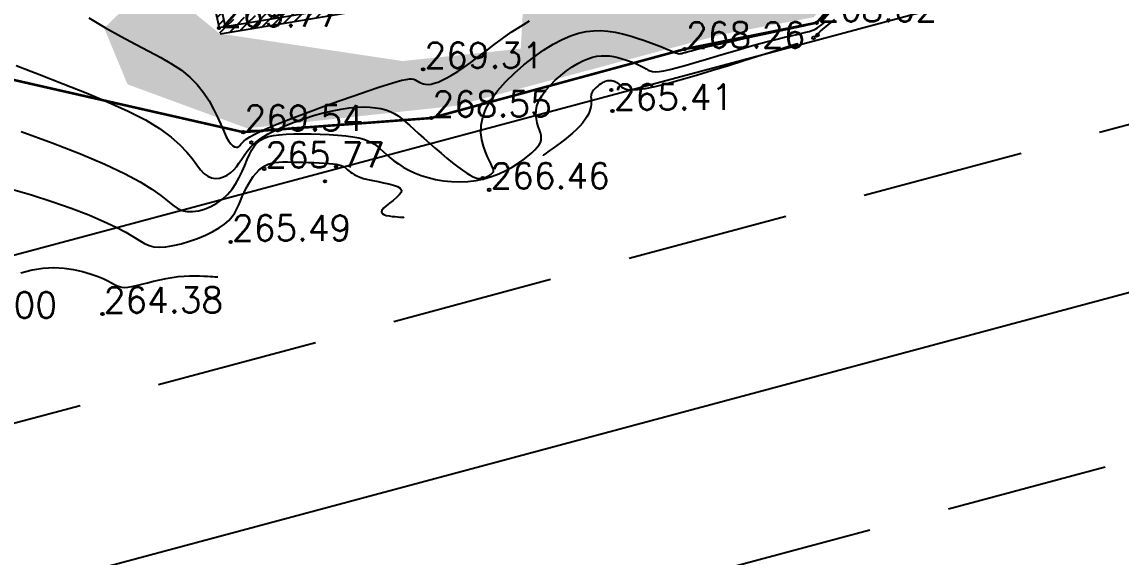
# Model space of a CAD drawing. Extents: x 524954 to 526204, y 9523489 to 9524010.
# Drawn here: x 525639.43 to 525682.41, y 9523566.47 to 9523587.4 of the extents above; entities that cross this region are included whole.
import ezdxf

# ---------------------------------------------------------------- set-up
doc = ezdxf.new("R2010")
doc.units = 0
doc.header["$PDMODE"] = 33
doc.header["$PDSIZE"] = 0.1
doc.linetypes.add('ACAD_ISO12W100', pattern=[21, 12, -3, 0, -3, 0, -3])
for name, color, linetype in [('Bord Fleuve', 4, 'ACAD_ISO12W100'), ('Cloture', 7, 'Continuous'), ('CN_01_00', 3, 'Continuous'), ('CN_02_00', 4, 'Continuous'), ('CN_05_00', 6, 'Continuous'), ('Haut_Talus', 30, 'Continuous'), ('Murs', 1, 'Continuous'), ('TopoAlt', 3, 'Continuous'), ('TOPOJIS', 7, 'Continuous')]:
    doc.layers.add(name, color=color, linetype=linetype)
doc.styles.add('Simplex 1.0', font='Simplex.shx', dxfattribs={"width": 0.99, "height": 1})
pattern_1 = [(45, (0, 0), (-0.1767766952966, 0.1767766952966), [])]

# ---------------------------------------------------------------- blocks, each defined once
blk = doc.blocks.new('TCPOINT M')
at = {"color": 0}
blk.add_point((0, 0), dxfattribs=at)
at = {"layer": 'TopoAlt', "style": 'Simplex 1.0', "width": 0.99}
blk.add_attdef('ALT', (0.15, 0.15), '', height=1, dxfattribs=at)

msp = doc.modelspace()

# ---------------------------------------------------------------- hatches: boundary and pattern name
at = {"layer": 'Bord Fleuve', "ltscale": 0.5}
h = msp.add_hatch(dxfattribs=at)
h.set_pattern_fill('ANSI33', color=256, scale=2, angle=330, style=0)
h.paths.add_polyline_path([(526101.715, 9523771.778), (526101.498, 9523728.689), (526067.042, 9523702.1), (526048.223, 9523678.528), (526031.816, 9523676.184), (526027.837, 9523671.249), (526016.46, 9523661.911), (526012.684, 9523655.259), (526010.342, 9523652.337), (526009.349, 9523649.826), (526002.836, 9523644.901), (526001.359, 9523638.704), (525998.552, 9523634.868), (525992.641, 9523630.59), (525971.373, 9523621.771), (525946.333, 9523622.282), (525936.503, 9523619.892), (525930.695, 9523617.923), (525919.699, 9523615.395), (525895.841, 9523612.948), (525885.599, 9523613.628), (525875.196, 9523613.421), (525867.372, 9523614.558), (525859.164, 9523613.749), (525850.68, 9523611.584), (525842.877, 9523609.413), (525834.137, 9523605.724), (525821.783, 9523602.11), (525815.903, 9523600.185), (525796.184, 9523594.113), (525774.026, 9523585.199), (525767.099, 9523581.761), (525763.989, 9523580.32), (525760.33, 9523578.539), (525748.039, 9523572.413), (525744.059, 9523571.766), (525739.195, 9523569.005), (525726.381, 9523563.785), (525719.788, 9523561.814), (525707.248, 9523554.536), (525700.147, 9523552.212), (525692.212, 9523549.16), (525674.921, 9523545.702), (525662.522, 9523542.332), (525644.942, 9523541.016), (525635.899, 9523540.053), (525621.612, 9523536.522), (525609.298, 9523533.789), (525593.484, 9523529.477), (525590.482, 9523529.837), (525587.338, 9523528.188), (525575.413, 9523524.864), (525573.541, 9523524.376), (525537.559, 9523507.804), (525536.053, 9523507.312), (525509.961, 9523500.658), (525472.702, 9523501.018), (525453.195, 9523495.13), (525425.264, 9523493.316), (525409.725, 9523500.229), (525383.624, 9523517.145), (525374.857, 9523528.592), (525397.503, 9523550.219), (525408.728, 9523544.096), (525423.511, 9523536.311), (525445.736, 9523537.578), (525453.966, 9523539.782), (525464.454, 9523546.087), (525473.153, 9523547.827), (525482.046, 9523548.599), (525491.438, 9523548.246), (525499.251, 9523546.152), (525510.455, 9523545.914), (525524.182, 9523548.573), (525533.752, 9523550.446), (525539.312, 9523550.42), (525543.959, 9523554.529), (525548.966, 9523556.567), (525556.157, 9523559.482), (525565.701, 9523562.659), (525575.687, 9523565.927), (525586.045, 9523569.089), (525592.726, 9523570.833), (525599.232, 9523573.013), (525615.849, 9523577.326), (525625.16, 9523582.583), (525628.685, 9523586.517), (525632.523, 9523586.625), (525648.079, 9523583.088), (525655.429, 9523583.638), (525665.347, 9523586.334), (525670.505, 9523587.365), (525674.974, 9523592.31), (525681.363, 9523595.427), (525690.374, 9523596.897), (525696.726, 9523596.667), (525703.112, 9523600.372), (525712.502, 9523603.181), (525720.951, 9523606.622), (525729.973, 9523611.744), (525735.094, 9523612.577), (525741.896, 9523615.967), (525746.088, 9523618.007), (525749.05, 9523619.379), (525756.94, 9523623.296), (525766.831, 9523627.898), (525804.249, 9523638.101), (525817.576, 9523642.025), (525828.432, 9523644.919), (525839.805, 9523649.896), (525846.166, 9523651.166), (525855.839, 9523655.822), (525867.776, 9523655.711), (525877.503, 9523655.632), (525886.144, 9523654.198), (525894.786, 9523653.829), (525911.157, 9523655.506), (525918.652, 9523656.801), (525925.004, 9523658.249), (525933.183, 9523660.832), (525939.613, 9523663.374), (525944.509, 9523665.893), (525950.393, 9523669.022), (525957.623, 9523672.73), (525962.986, 9523676.276), (525970.165, 9523679.965), (525973.599, 9523682.924), (525976.261, 9523684.646), (525980.145, 9523686.246), (525987.591, 9523689.162), (525991.967, 9523692.966), (525998.543, 9523697.851), (526003.542, 9523703.73), (526012.581, 9523711.677), (526026.66, 9523716.709), (526030.85, 9523726.011), (526046.387, 9523740.613), (526052.355, 9523745.599), (526061.927, 9523759.011), (526073.275, 9523760.379), (526077.818, 9523761.95), (526083.981, 9523762.217)])
h.paths.add_polyline_path([(525512.661, 9523516.101), (525534.357, 9523523.257), (525535.319, 9523520.342), (525513.623, 9523513.186)], flags=24)
h.paths.add_polyline_path([(525743.331, 9523593.045), (525764.315, 9523602.078), (525765.529, 9523599.259), (525744.545, 9523590.226)], flags=24)
h.paths.add_polyline_path([(525983.194, 9523662.071), (526001.508, 9523675.73), (526003.343, 9523673.269), (525985.029, 9523659.611)], flags=24)
at = {"layer": 'Haut_Talus'}
h = msp.add_hatch(dxfattribs=at)
h.set_pattern_fill('G_CERCLE_10', color=256, scale=4, angle=285, style=0)
h.set_pattern_definition([(285, (0.414, -1.5455), (4.8989794856, -2.8284271247), [0.8, -3.2]), (15, (1.5455, 0.414), (2.8284271247, 4.8989794856), [0.8, -3.2]), (330, (1.2146, -2.9874), (3.8637055252, 1.0352800256), [0.5656854248, -5.091168824]), (330, (3.1945, 0.4419), (3.8637055252, 1.0352800256), [0.5656854248, -5.091168824]), (60, (0.5934, -0.6692), (-1.0352800256, 3.8637055252), [0.5656854248, -5.091168824]), (60, (4.0227, -2.649), (-1.0352800256, 3.8637055252), [0.5656854248, -5.091168824]), (348.4349488, (2.3182, 0.6212), (3.86370330557, 1.03527617886), [0.8944271908, -8.04984472]), (348.4349488, (1.7045, -3.2703), (3.86370330557, 1.03527617886), [0.8944271908, -8.04984752]), (78.4349488, (0.4141, -1.5455), (-1.03527617886, 3.86370330557), [0.8944271908, -8.04984752]), (78.4349488, (4.3056, -2.1592), (-1.03527617886, 3.86370330557), [0.8944271908, -8.04984752]), (131.5650512, (0.4141, -1.5455), (-1.03527618196, 3.86370330474), [0.8944271908, -8.04984472]), (131.5650512, (1.2146, -2.9874), (-1.03527618196, 3.86370330474), [0.8944271908, -8.04984472]), (221.5650512, (1.5455, 0.4141), (-3.86370330474, -1.03527618196), [0.8944271908, -8.04984472]), (221.5650512, (4.0227, -2.6491), (-3.86370330474, -1.03527618196), [0.8944271908, -8.04984472])])
h.paths.add_polyline_path([(525724.449, 9523613.021), (525724.376, 9523610.952), (525721.327, 9523610.371), (525719.185, 9523611.349), (525693.313, 9523603.008), (525675.58, 9523595.701), (525662.784, 9523590.142), (525659.042, 9523588.283), (525658.935, 9523586.351), (525654.31, 9523585.867), (525647.159, 9523586.941), (525644.577, 9523589.035), (525642.642, 9523587.156), (525643.556, 9523584.955), (525648.234, 9523583.237), (525656.394, 9523584.117), (525666.817, 9523586.91), (525670.396, 9523587.583), (525674.737, 9523592.836), (525681.442, 9523595.896), (525691.068, 9523597.379), (525696.591, 9523597.054), (525706.217, 9523602.266), (525714.086, 9523604.573), (525726.586, 9523610.455), (525729.999, 9523612.337), (525734.118, 9523613.246), (525739.865, 9523615.541), (525749.069, 9523620.146), (525757.023, 9523623.833), (525757.47, 9523626.751), (525754.212, 9523626.843)])
at = {"layer": 'Murs'}
h = msp.add_hatch(dxfattribs=at)
h.set_pattern_fill('_U', color=256, scale=0.25, angle=45, style=0, pattern_type=0)
h.set_pattern_definition(pattern_1)
h.paths.add_polyline_path([(525642.967, 9523606.548), (525644.488, 9523599.101), (525647.136, 9523587.16), (525647.38, 9523587.215), (525644.733, 9523599.154), (525643.212, 9523606.598)])
h = msp.add_hatch(dxfattribs=at)
h.set_pattern_fill('_U', color=256, scale=0.25, angle=45, style=0, pattern_type=0)
h.set_pattern_definition(pattern_1)
h.paths.add_polyline_path([(525677.561, 9523596.843), (525659.585, 9523589.241), (525647.136, 9523587.16), (525647.095, 9523587.407), (525659.515, 9523589.482), (525677.463, 9523597.074)])
h = msp.add_hatch(dxfattribs=at)
h.set_pattern_fill('_U', color=256, scale=0.25, angle=45, style=0, pattern_type=0)
h.set_pattern_definition(pattern_1)
h.paths.add_polyline_path([(525677.561, 9523596.843), (525659.585, 9523589.241), (525647.136, 9523587.16), (525647.178, 9523586.914), (525659.655, 9523588.999), (525677.658, 9523596.613)])

# ---------------------------------------------------------------- linework, layer by layer
at = {"layer": 'Bord Fleuve', "ltscale": 0.35, "flags": 128}
msp.add_lwpolyline([(525394.875, 9523547.688, 0.1, 0.1, 0), (525407.137, 9523541.702, 0.1, 0.1, 0), (525423.511, 9523536.311, 0.1, 0.1, 0), (525445.736, 9523537.578, 0.1, 0.1, 0), (525453.966, 9523539.782, 0.1, 0.1, 0), (525464.454, 9523546.087, 0.1, 0.1, 0), (525473.153, 9523547.827, 0.1, 0.1, 0), (525482.046, 9523548.599, 0.1, 0.1, 0), (525491.438, 9523548.246, 0.1, 0.1, 0), (525499.251, 9523546.152, 0.1, 0.1, 0), (525510.455, 9523545.914, 0.1, 0.1, 0), (525524.182, 9523548.573, 0.1, 0.1, 0), (525533.752, 9523550.446, 0.1, 0.1, 0), (525539.312, 9523550.42, 0.1, 0.1, 0), (525543.959, 9523554.529, 0.1, 0.1, 0), (525548.966, 9523556.567, 0.1, 0.1, 0), (525556.157, 9523559.482, 0.1, 0.1, 0), (525565.701, 9523562.659, 0.1, 0.1, 0), (525575.687, 9523565.927, 0.1, 0.1, 0), (525586.045, 9523569.089, 0.1, 0.1, 0), (525592.726, 9523570.833, 0.1, 0.1, 0), (525599.232, 9523573.013, 0.1, 0.1, 0), (525615.849, 9523577.326, 0.1, 0.1, 0), (525625.16, 9523582.583, 0.1, 0.1, 0), (525628.685, 9523586.517, 0.1, 0.1, 0), (525632.523, 9523586.625, 0.1, 0.1, 0), (525648.079, 9523583.088, 0.1, 0.1, 0), (525655.429, 9523583.638, 0.1, 0.1, 0), (525665.347, 9523586.334, 0.1, 0.1, 0), (525670.505, 9523587.365, 0.1, 0.1, 0), (525674.974, 9523592.31, 0.1, 0.1, 0), (525674.974, 9523592.31, 0.1, 0.1, 0), (525681.363, 9523595.427, 0.1, 0.1, 0), (525681.363, 9523595.427, 0.1, 0.1, 0), (525690.374, 9523596.897, 0.1, 0.1, 0), (525696.726, 9523596.667, 0.1, 0.1, 0), (525703.112, 9523600.372, 0.1, 0.1, 0), (525712.502, 9523603.181, 0.1, 0.1, 0), (525712.502, 9523603.181, 0.1, 0.1, 0), (525720.951, 9523606.622, 0.1, 0.1, 0), (525729.973, 9523611.744, 0.1, 0.1, 0), (525735.094, 9523612.577, 0.1, 0.1, 0), (525741.896, 9523615.967, 0.1, 0.1, 0), (525746.088, 9523618.007, 0.1, 0.1, 0), (525749.05, 9523619.379, 0.1, 0.1, 0), (525756.94, 9523623.296, 0.1, 0.1, 0), (525766.831, 9523627.898, 0.1, 0.1, 0), (525804.249, 9523638.101, 0.1, 0.1, 0), (525817.576, 9523642.025, 0.1, 0.1, 0), (525828.432, 9523644.919, 0.1, 0.1, 0), (525839.805, 9523649.896, 0.1, 0.1, 0), (525846.166, 9523651.166, 0.1, 0.1, 0), (525855.839, 9523655.822, 0.1, 0.1, 0), (525867.776, 9523655.711, 0.1, 0.1, 0), (525877.503, 9523655.632, 0.1, 0.1, 0), (525886.144, 9523654.198, 0.1, 0.1, 0), (525894.786, 9523653.829, 0.1, 0.1, 0), (525911.157, 9523655.506, 0.1, 0.1, 0), (525918.652, 9523656.801, 0.1, 0.1, 0), (525925.004, 9523658.249, 0.1, 0.1, 0), (525933.183, 9523660.832, 0.1, 0.1, 0), (525939.613, 9523663.374, 0.1, 0.1, 0), (525944.509, 9523665.893, 0.1, 0.1, 0), (525950.393, 9523669.022, 0.1, 0.1, 0), (525957.623, 9523672.73, 0.1, 0.1, 0), (525962.986, 9523676.276, 0.1, 0.1, 0), (525970.165, 9523679.965, 0.1, 0.1, 0), (525970.165, 9523679.965, 0.1, 0.1, 0), (525973.599, 9523682.924, 0.1, 0.1, 0), (525976.261, 9523684.646, 0.1, 0.1, 0), (525980.145, 9523686.246, 0.1, 0.1, 0), (525987.591, 9523689.162, 0.1, 0.1, 0), (525991.967, 9523692.966, 0.1, 0.1, 0), (525998.543, 9523697.851, 0.1, 0.1, 0), (526003.542, 9523703.73, 0.1, 0.1, 0), (526012.581, 9523711.677, 0.1, 0.1, 0), (526026.66, 9523716.709, 0.1, 0.1, 0), (526030.85, 9523726.011, 0.1, 0.1, 0), (526046.387, 9523740.613, 0.1, 0.1, 0), (526052.355, 9523745.599, 0.1, 0.1, 0), (526061.927, 9523759.011, 0.1, 0.1, 0), (526073.275, 9523760.379, 0.1, 0.1, 0), (526077.818, 9523761.95, 0.1, 0.1, 0), (526083.981, 9523762.217, 0.1, 0.1, 0), (526101.715, 9523771.778, 0, 0, 0)], format="xyseb", dxfattribs=at)
at = {"layer": 'Cloture', "flags": 128}
for points in [[(525642.967, 9523606.548), (525644.488, 9523599.101), (525647.136, 9523587.16)], [(525643.212, 9523606.598), (525644.733, 9523599.154), (525647.38, 9523587.215)], [(525643.212, 9523606.598), (525644.733, 9523599.154), (525647.38, 9523587.215)], [(525677.561, 9523596.843), (525659.585, 9523589.241), (525647.136, 9523587.16)], [(525677.658, 9523596.613), (525659.655, 9523588.999), (525647.178, 9523586.914)]]:
    msp.add_lwpolyline(points, dxfattribs=at)
at = {"layer": 'CN_01_00', "flags": 128}
for points, elevation in [([(525639.396, 9523583.108), (525640.602, 9523582.666), (525641.71, 9523582.237), (525642.669, 9523581.833), (525643.443, 9523581.467), (525644.046, 9523581.14), (525644.507, 9523580.853), (525644.854, 9523580.606), (525645.116, 9523580.4), (525645.321, 9523580.234), (525645.497, 9523580.109), (525645.674, 9523580.025), (525645.873, 9523579.981), (525646.094, 9523579.977), (525646.329, 9523580.009), (525646.571, 9523580.076), (525646.814, 9523580.175), (525647.049, 9523580.305), (525647.27, 9523580.463), (525647.47, 9523580.648), (525647.643, 9523580.855), (525647.792, 9523581.08), (525647.921, 9523581.315), (525648.035, 9523581.553), (525648.138, 9523581.787), (525648.233, 9523582.011), (525648.326, 9523582.217), (525648.421, 9523582.4), (525648.522, 9523582.552), (525648.633, 9523582.677), (525648.759, 9523582.776), (525648.903, 9523582.853), (525649.071, 9523582.912), (525649.266, 9523582.954), (525649.492, 9523582.983), (525649.755, 9523583.003), (525650.055, 9523583.015), (525650.385, 9523583.02), (525650.733, 9523583.019), (525651.089, 9523583.01), (525651.441, 9523582.995), (525651.78, 9523582.972), (525652.093, 9523582.943), (525652.37, 9523582.906), (525652.603, 9523582.863), (525652.797, 9523582.812), (525652.958, 9523582.753), (525653.096, 9523582.686), (525653.216, 9523582.61), (525653.327, 9523582.525), (525653.437, 9523582.43), (525653.551, 9523582.326), (525653.678, 9523582.213), (525653.82, 9523582.092), (525653.976, 9523581.967), (525654.15, 9523581.841), (525654.341, 9523581.718), (525654.552, 9523581.599), (525654.783, 9523581.489), (525655.035, 9523581.391), (525655.309, 9523581.307), (525655.602, 9523581.239), (525655.908, 9523581.188), (525656.224, 9523581.158), (525656.545, 9523581.147), (525656.867, 9523581.16), (525657.185, 9523581.196), (525657.495, 9523581.258), (525657.794, 9523581.346), (525658.078, 9523581.456), (525658.346, 9523581.582), (525658.595, 9523581.72), (525658.823, 9523581.863), (525659.028, 9523582.007), (525659.208, 9523582.146), (525659.361, 9523582.275), (525659.485, 9523582.391), (525659.581, 9523582.494), (525659.653, 9523582.589), (525659.701, 9523582.679), (525659.728, 9523582.768), (525659.735, 9523582.859), (525659.726, 9523582.956), (525659.701, 9523583.061), (525659.664, 9523583.179), (525659.621, 9523583.309), (525659.58, 9523583.45), (525659.547, 9523583.602), (525659.529, 9523583.765), (525659.534, 9523583.938), (525659.569, 9523584.12), (525659.64, 9523584.312), (525659.753, 9523584.511), (525659.903, 9523584.714), (525660.083, 9523584.917), (525660.284, 9523585.115), (525660.5, 9523585.304), (525660.723, 9523585.479), (525660.946, 9523585.635), (525661.162, 9523585.769), (525661.364, 9523585.876), (525661.554, 9523585.958), (525661.734, 9523586.018), (525661.907, 9523586.056), (525662.073, 9523586.075), (525662.237, 9523586.077), (525662.4, 9523586.065), (525662.564, 9523586.04), (525662.731, 9523586.004), (525662.899, 9523585.96), (525663.065, 9523585.908), (525663.225, 9523585.852), (525663.377, 9523585.793), (525663.518, 9523585.732), (525663.644, 9523585.672), (525663.752, 9523585.615), (525663.842, 9523585.562), (525663.921, 9523585.516), (525664.001, 9523585.48), (525664.091, 9523585.456), (525664.202, 9523585.446), (525664.345, 9523585.455), (525664.528, 9523585.483), (525664.764, 9523585.534), (525665.059, 9523585.61), (525665.405, 9523585.706), (525665.789, 9523585.817), (525666.202, 9523585.94), (525666.631, 9523586.069), (525667.066, 9523586.198), (525667.493, 9523586.325), (525667.902, 9523586.443), (525668.284, 9523586.549), (525668.635, 9523586.642), (525668.956, 9523586.724), (525669.246, 9523586.796), (525669.504, 9523586.858), (525669.73, 9523586.911), (525669.924, 9523586.957), (525670.085, 9523586.996), (525670.213, 9523587.029), (525670.315, 9523587.06), (525670.398, 9523587.091), (525670.469, 9523587.125), (525670.534, 9523587.165), (525670.602, 9523587.214), (525670.679, 9523587.275), (525670.772, 9523587.352), (525670.886, 9523587.446)], 267), ([(525642.045, 9523587.559), (525642.698, 9523587.165), (525643.306, 9523586.824), (525643.868, 9523586.526), (525644.385, 9523586.257), (525644.856, 9523586.006), (525645.281, 9523585.761), (525645.661, 9523585.51), (525645.995, 9523585.241), (525646.284, 9523584.946), (525646.531, 9523584.631), (525646.743, 9523584.307), (525646.922, 9523583.983), (525647.075, 9523583.671), (525647.205, 9523583.381), (525647.318, 9523583.124), (525647.418, 9523582.908), (525647.51, 9523582.743), (525647.594, 9523582.625), (525647.67, 9523582.548), (525647.74, 9523582.506), (525647.802, 9523582.493), (525647.858, 9523582.503), (525647.907, 9523582.531), (525647.949, 9523582.569), (525647.988, 9523582.614), (525648.034, 9523582.666), (525648.098, 9523582.729), (525648.195, 9523582.806), (525648.335, 9523582.898), (525648.533, 9523583.008), (525648.801, 9523583.14), (525649.151, 9523583.296), (525649.59, 9523583.477), (525650.101, 9523583.676), (525650.66, 9523583.887), (525651.246, 9523584.102), (525651.834, 9523584.312), (525652.402, 9523584.511), (525652.927, 9523584.691), (525653.385, 9523584.844), (525653.759, 9523584.964), (525654.055, 9523585.053), (525654.284, 9523585.114), (525654.457, 9523585.152), (525654.584, 9523585.168), (525654.678, 9523585.168), (525654.748, 9523585.154), (525654.807, 9523585.13), (525654.864, 9523585.099), (525654.922, 9523585.065), (525654.983, 9523585.031), (525655.051, 9523584.999), (525655.126, 9523584.974), (525655.212, 9523584.958), (525655.311, 9523584.954), (525655.424, 9523584.966), (525655.553, 9523584.996), (525655.7, 9523585.046), (525655.865, 9523585.117), (525656.049, 9523585.209), (525656.252, 9523585.324), (525656.474, 9523585.462), (525656.716, 9523585.625), (525656.98, 9523585.813), (525657.264, 9523586.027), (525657.567, 9523586.26), (525657.887, 9523586.503), (525658.22, 9523586.75), (525658.565, 9523586.993), (525658.919, 9523587.224), (525659.279, 9523587.436)], 269)]:
    msp.add_lwpolyline(points, dxfattribs=dict(at, elevation=elevation))
at = {"layer": 'CN_02_00', "flags": 128}
for points, elevation in [([(525670.569, 9523586.836), (525670.569, 9523586.836), (525670.569, 9523586.836), (525670.568, 9523586.835), (525670.566, 9523586.835), (525670.563, 9523586.834), (525670.558, 9523586.833), (525670.551, 9523586.831), (525670.542, 9523586.828), (525670.531, 9523586.825), (525670.518, 9523586.822), (525670.504, 9523586.818), (525670.49, 9523586.816), (525670.478, 9523586.815), (525670.467, 9523586.816), (525670.459, 9523586.819), (525670.455, 9523586.825), (525670.456, 9523586.834), (525670.465, 9523586.85), (525670.486, 9523586.874), (525670.521, 9523586.909), (525670.574, 9523586.959), (525670.649, 9523587.024), (525670.749, 9523587.109), (525670.877, 9523587.216), (525671.035, 9523587.346), (525671.219, 9523587.495)], 266), ([(525639.204, 9523585.694), (525640.117, 9523585.336), (525641.039, 9523584.976), (525641.941, 9523584.618), (525642.796, 9523584.261), (525643.577, 9523583.909), (525644.255, 9523583.562), (525644.812, 9523583.223), (525645.256, 9523582.896), (525645.606, 9523582.586), (525645.878, 9523582.298), (525646.091, 9523582.037), (525646.262, 9523581.808), (525646.408, 9523581.616), (525646.546, 9523581.466), (525646.692, 9523581.362), (525646.844, 9523581.301), (525647, 9523581.279), (525647.156, 9523581.291), (525647.308, 9523581.334), (525647.453, 9523581.404), (525647.588, 9523581.497), (525647.709, 9523581.608), (525647.815, 9523581.734), (525647.913, 9523581.873), (525648.01, 9523582.022), (525648.115, 9523582.179), (525648.237, 9523582.342), (525648.383, 9523582.51), (525648.564, 9523582.679), (525648.786, 9523582.848), (525649.056, 9523583.014), (525649.367, 9523583.176), (525649.71, 9523583.332), (525650.075, 9523583.478), (525650.452, 9523583.612), (525650.834, 9523583.733), (525651.21, 9523583.837), (525651.57, 9523583.923), (525651.907, 9523583.989), (525652.221, 9523584.036), (525652.512, 9523584.063), (525652.781, 9523584.073), (525653.029, 9523584.066), (525653.256, 9523584.043), (525653.464, 9523584.005), (525653.653, 9523583.953), (525653.825, 9523583.888), (525653.984, 9523583.81), (525654.135, 9523583.718), (525654.282, 9523583.612), (525654.432, 9523583.491), (525654.588, 9523583.355), (525654.755, 9523583.203), (525654.939, 9523583.036), (525655.142, 9523582.853), (525655.36, 9523582.659), (525655.588, 9523582.46), (525655.819, 9523582.262), (525656.047, 9523582.071), (525656.268, 9523581.892), (525656.473, 9523581.73), (525656.659, 9523581.593), (525656.819, 9523581.483), (525656.957, 9523581.4), (525657.074, 9523581.339), (525657.174, 9523581.3), (525657.26, 9523581.277), (525657.334, 9523581.269), (525657.4, 9523581.272), (525657.461, 9523581.284), (525657.519, 9523581.301), (525657.574, 9523581.322), (525657.626, 9523581.347), (525657.674, 9523581.373), (525657.718, 9523581.401), (525657.758, 9523581.429), (525657.793, 9523581.456), (525657.822, 9523581.481), (525657.846, 9523581.504), (525657.862, 9523581.528), (525657.87, 9523581.559), (525657.867, 9523581.6), (525657.851, 9523581.657), (525657.822, 9523581.733), (525657.778, 9523581.834), (525657.717, 9523581.964), (525657.639, 9523582.126), (525657.554, 9523582.319), (525657.475, 9523582.542), (525657.413, 9523582.79), (525657.379, 9523583.063), (525657.386, 9523583.357), (525657.445, 9523583.671), (525657.569, 9523584.002), (525657.765, 9523584.347), (525658.024, 9523584.699), (525658.335, 9523585.05), (525658.683, 9523585.392), (525659.056, 9523585.718), (525659.442, 9523586.021), (525659.828, 9523586.291), (525660.201, 9523586.523), (525660.552, 9523586.708), (525660.881, 9523586.851), (525661.192, 9523586.953), (525661.49, 9523587.019), (525661.779, 9523587.052), (525662.062, 9523587.056), (525662.343, 9523587.035), (525662.627, 9523586.991), (525662.917, 9523586.93), (525663.207, 9523586.854), (525663.492, 9523586.768), (525663.767, 9523586.676), (525664.026, 9523586.583), (525664.263, 9523586.492), (525664.473, 9523586.408), (525664.65, 9523586.334), (525664.79, 9523586.274), (525664.898, 9523586.228), (525664.98, 9523586.194), (525665.042, 9523586.171), (525665.092, 9523586.158), (525665.135, 9523586.155), (525665.177, 9523586.159), (525665.227, 9523586.169), (525665.289, 9523586.185), (525665.37, 9523586.206), (525665.475, 9523586.235), (525665.609, 9523586.271), (525665.779, 9523586.315), (525665.99, 9523586.367), (525666.248, 9523586.43), (525666.559, 9523586.502), (525666.923, 9523586.585), (525667.33, 9523586.676), (525667.762, 9523586.771), (525668.204, 9523586.867), (525668.639, 9523586.961), (525669.052, 9523587.049), (525669.425, 9523587.129), (525669.743, 9523587.197), (525669.995, 9523587.251), (525670.184, 9523587.291), (525670.319, 9523587.321), (525670.41, 9523587.34), (525670.466, 9523587.353), (525670.495, 9523587.36), (525670.507, 9523587.363), (525670.51, 9523587.365), (525670.513, 9523587.368), (525670.519, 9523587.379), (525670.53, 9523587.406)], 268), ([(525669.769, 9523586.549), (525669.767, 9523586.548), (525669.752, 9523586.543), (525669.711, 9523586.53), (525669.63, 9523586.504), (525669.498, 9523586.462), (525669.301, 9523586.399), (525669.025, 9523586.311), (525668.659, 9523586.193), (525668.195, 9523586.045), (525667.652, 9523585.872), (525667.057, 9523585.685), (525666.434, 9523585.493), (525665.809, 9523585.305), (525665.208, 9523585.131), (525664.657, 9523584.98), (525664.18, 9523584.861), (525663.798, 9523584.782), (525663.503, 9523584.738), (525663.283, 9523584.725), (525663.125, 9523584.735), (525663.016, 9523584.763), (525662.943, 9523584.804), (525662.893, 9523584.85), (525662.854, 9523584.896), (525662.814, 9523584.937), (525662.772, 9523584.972), (525662.728, 9523585.003), (525662.683, 9523585.028), (525662.638, 9523585.049), (525662.592, 9523585.065), (525662.546, 9523585.078), (525662.501, 9523585.088), (525662.456, 9523585.095), (525662.412, 9523585.098), (525662.368, 9523585.098), (525662.323, 9523585.092), (525662.277, 9523585.082), (525662.228, 9523585.066), (525662.177, 9523585.044), (525662.122, 9523585.015), (525662.064, 9523584.979), (525662.004, 9523584.937), (525661.943, 9523584.889), (525661.885, 9523584.839), (525661.831, 9523584.785), (525661.782, 9523584.73), (525661.742, 9523584.675), (525661.711, 9523584.621), (525661.692, 9523584.57), (525661.682, 9523584.519), (525661.679, 9523584.467), (525661.681, 9523584.414), (525661.684, 9523584.358), (525661.688, 9523584.298), (525661.689, 9523584.232), (525661.685, 9523584.159), (525661.674, 9523584.078), (525661.653, 9523583.989), (525661.622, 9523583.893), (525661.578, 9523583.789), (525661.519, 9523583.679), (525661.445, 9523583.564), (525661.352, 9523583.442), (525661.241, 9523583.315), (525661.109, 9523583.184), (525660.962, 9523583.051), (525660.806, 9523582.919), (525660.646, 9523582.791), (525660.489, 9523582.67), (525660.34, 9523582.559), (525660.205, 9523582.46), (525660.089, 9523582.377), (525659.998, 9523582.312), (525659.93, 9523582.263), (525659.881, 9523582.228), (525659.848, 9523582.204), (525659.828, 9523582.19), (525659.818, 9523582.183), (525659.814, 9523582.18), (525659.814, 9523582.18)], 266), ([(525638.984, 9523580.869), (525639.795, 9523580.631), (525640.593, 9523580.374), (525641.35, 9523580.109), (525642.039, 9523579.846), (525642.633, 9523579.597), (525643.112, 9523579.371), (525643.489, 9523579.17), (525643.786, 9523578.996), (525644.023, 9523578.851), (525644.222, 9523578.736), (525644.404, 9523578.652), (525644.59, 9523578.601), (525644.802, 9523578.583), (525645.055, 9523578.599), (525645.343, 9523578.647), (525645.654, 9523578.721), (525645.976, 9523578.818), (525646.298, 9523578.932), (525646.608, 9523579.061), (525646.894, 9523579.2), (525647.144, 9523579.343), (525647.349, 9523579.489), (525647.514, 9523579.636), (525647.645, 9523579.785), (525647.749, 9523579.936), (525647.833, 9523580.089), (525647.905, 9523580.244), (525647.971, 9523580.402), (525648.037, 9523580.563), (525648.111, 9523580.726), (525648.192, 9523580.889), (525648.28, 9523581.049), (525648.374, 9523581.203), (525648.475, 9523581.347), (525648.581, 9523581.479), (525648.691, 9523581.595), (525648.807, 9523581.693), (525648.926, 9523581.77), (525649.05, 9523581.828), (525649.182, 9523581.869), (525649.322, 9523581.896), (525649.471, 9523581.912), (525649.632, 9523581.919), (525649.806, 9523581.921), (525649.994, 9523581.918), (525650.197, 9523581.914), (525650.41, 9523581.91), (525650.628, 9523581.903), (525650.844, 9523581.896), (525651.054, 9523581.886), (525651.252, 9523581.875), (525651.432, 9523581.862), (525651.588, 9523581.846), (525651.717, 9523581.828), (525651.821, 9523581.808), (525651.904, 9523581.784), (525651.972, 9523581.758), (525652.027, 9523581.728), (525652.075, 9523581.694), (525652.119, 9523581.658), (525652.164, 9523581.617), (525652.214, 9523581.573), (525652.272, 9523581.525), (525652.341, 9523581.476), (525652.424, 9523581.425), (525652.524, 9523581.375), (525652.643, 9523581.325), (525652.785, 9523581.277), (525652.953, 9523581.232), (525653.147, 9523581.19), (525653.357, 9523581.15), (525653.571, 9523581.11), (525653.776, 9523581.066), (525653.961, 9523581.018), (525654.113, 9523580.963), (525654.22, 9523580.898), (525654.269, 9523580.821), (525654.253, 9523580.732), (525654.182, 9523580.632), (525654.073, 9523580.526), (525653.941, 9523580.417), (525653.802, 9523580.31), (525653.672, 9523580.206), (525653.566, 9523580.111), (525653.499, 9523580.028), (525653.484, 9523579.96), (525653.515, 9523579.906), (525653.582, 9523579.863), (525653.675, 9523579.831), (525653.785, 9523579.808), (525653.901, 9523579.792), (525654.014, 9523579.781), (525654.115, 9523579.773), (525654.194, 9523579.767), (525654.254, 9523579.763), (525654.297, 9523579.759), (525654.326, 9523579.757), (525654.343, 9523579.756), (525654.352, 9523579.755), (525654.356, 9523579.755), (525654.356, 9523579.755)], 266)]:
    msp.add_lwpolyline(points, dxfattribs=dict(at, elevation=elevation))
at = {"layer": 'CN_05_00', "elevation": 265, "flags": 128}
msp.add_lwpolyline([(525639.385, 9523577.58), (525639.829, 9523577.7), (525640.262, 9523577.766), (525640.678, 9523577.786), (525641.075, 9523577.766), (525641.447, 9523577.715), (525641.789, 9523577.641), (525642.098, 9523577.551), (525642.369, 9523577.455), (525642.597, 9523577.361), (525642.781, 9523577.274), (525642.927, 9523577.198), (525643.046, 9523577.134), (525643.147, 9523577.081), (525643.24, 9523577.043), (525643.335, 9523577.019), (525643.442, 9523577.012), (525643.57, 9523577.021), (525643.728, 9523577.047), (525643.911, 9523577.087), (525644.117, 9523577.138), (525644.339, 9523577.194), (525644.574, 9523577.253), (525644.816, 9523577.311), (525645.061, 9523577.363), (525645.304, 9523577.406), (525645.541, 9523577.437), (525645.768, 9523577.456), (525645.984, 9523577.466), (525646.186, 9523577.469), (525646.37, 9523577.466), (525646.536, 9523577.459), (525646.68, 9523577.451), (525646.799, 9523577.442), (525646.893, 9523577.435), (525646.964, 9523577.43), (525647.014, 9523577.426), (525647.048, 9523577.424), (525647.069, 9523577.422), (525647.08, 9523577.422), (525647.083, 9523577.421), (525647.084, 9523577.421)], dxfattribs=at)

# ---------------------------------------------------------------- block references
at = {"layer": 'TOPOJIS'}
ref = msp.add_blockref('TCPOINT M', (525670.505, 9523587.365, 268.02), dxfattribs=at)
ref.add_attrib('ALT', '268.02', (525670.555, 9523587.415, 268.02), dxfattribs={"layer": 'TopoAlt', "height": 1, "style": 'Simplex 1.0', "width": 0.99})
ref = msp.add_blockref('TCPOINT M', (525647.136, 9523587.16, 269.77), dxfattribs=at)
ref.add_attrib('ALT', '269.77', (525647.186, 9523587.21, 269.77), dxfattribs={"layer": 'TopoAlt', "height": 1, "style": 'Simplex 1.0', "width": 0.99})
ref = msp.add_blockref('TCPOINT M', (525665.347, 9523586.334, 268.26), dxfattribs=at)
ref.add_attrib('ALT', '268.26', (525665.397, 9523586.384, 268.26), dxfattribs={"layer": 'TopoAlt', "height": 1, "style": 'Simplex 1.0', "width": 0.99})
ref = msp.add_blockref('TCPOINT M', (525655.116, 9523585.544, 269.31), dxfattribs=at)
ref.add_attrib('ALT', '269.31', (525655.166, 9523585.594, 269.31), dxfattribs={"layer": 'TopoAlt', "height": 1, "style": 'Simplex 1.0', "width": 0.99})
for p in [(525670.383, 9523586.772, 266.05), (525670.544, 9523586.894, 265.7), (525662.477, 9523584.736, 265.63), (525648.398, 9523582.681, 266.63), (525651.276, 9523581.163, 265.36), (525657.453, 9523581.29, 268.24)]:
    msp.add_blockref('TCPOINT M', p, dxfattribs=at)
ref = msp.add_blockref('TCPOINT M', (525662.524, 9523583.913, 265.41), dxfattribs=at)
ref.add_attrib('ALT', '265.41', (525662.574, 9523583.963, 265.41), dxfattribs={"layer": 'TopoAlt', "height": 1, "style": 'Simplex 1.0', "width": 0.99})
ref = msp.add_blockref('TCPOINT M', (525655.429, 9523583.638, 268.55), dxfattribs=at)
ref.add_attrib('ALT', '268.55', (525655.479, 9523583.688, 268.55), dxfattribs={"layer": 'TopoAlt', "height": 1, "style": 'Simplex 1.0', "width": 0.99})
ref = msp.add_blockref('TCPOINT M', (525648.079, 9523583.088, 269.54), dxfattribs=at)
ref.add_attrib('ALT', '269.54', (525648.129, 9523583.138, 269.54), dxfattribs={"layer": 'TopoAlt', "height": 1, "style": 'Simplex 1.0', "width": 0.99})
ref = msp.add_blockref('TCPOINT M', (525648.9, 9523581.649, 265.77), dxfattribs=at)
ref.add_attrib('ALT', '265.77', (525648.95, 9523581.699, 265.77), dxfattribs={"layer": 'TopoAlt', "height": 1, "style": 'Simplex 1.0', "width": 0.99})
ref = msp.add_blockref('TCPOINT M', (525657.701, 9523580.829, 266.46), dxfattribs=at)
ref.add_attrib('ALT', '266.46', (525657.751, 9523580.879, 266.46), dxfattribs={"layer": 'TopoAlt', "height": 1, "style": 'Simplex 1.0', "width": 0.99})
ref = msp.add_blockref('TCPOINT M', (525647.59, 9523578.789, 265.49), dxfattribs=at)
ref.add_attrib('ALT', '265.49', (525647.64, 9523578.839, 265.49), dxfattribs={"layer": 'TopoAlt', "height": 1, "style": 'Simplex 1.0', "width": 0.99})
ref = msp.add_blockref('TCPOINT M', (525636.081, 9523575.773, 265), dxfattribs=at)
ref.add_attrib('ALT', '265.00', (525636.131, 9523575.823, 265), dxfattribs={"layer": 'TopoAlt', "height": 1, "style": 'Simplex 1.0', "width": 0.99})
ref = msp.add_blockref('TCPOINT M', (525642.575, 9523575.974, 264.38), dxfattribs=at)
ref.add_attrib('ALT', '264.38', (525642.625, 9523576.024, 264.38), dxfattribs={"layer": 'TopoAlt', "height": 1, "style": 'Simplex 1.0', "width": 0.99})

doc.saveas('drawing.dxf')
